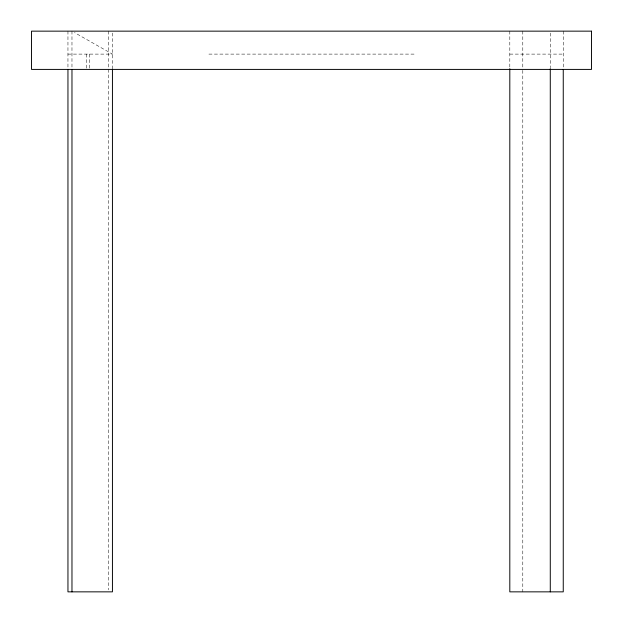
<?xml version="1.0" encoding="UTF-8"?>
<svg xmlns="http://www.w3.org/2000/svg" width="623" height="623" viewBox="0 0 623 623"><rect width="100%" height="100%" fill="white"/><g stroke="black" fill="none" stroke-linecap="round" stroke-linejoin="round"><path stroke-width="0.47" stroke-dasharray="3.12 2.34" d="M67.954 54.108L112.436 54.108L74.503 32.583M208.907 54.108L414.093 54.108M509.809 54.108L563.254 54.108M563.254 31.15L563.254 68.452M550.28 33.066L550.28 67.72M522.79 31.15L522.79 68.452M522.79 70.383L522.79 591.85M509.809 31.15L509.809 67.72M112.436 33.066L112.436 69.41M108.418 31.15L108.418 589.903M89.315 54.108L89.315 69.41M86.34 54.108L86.34 68.452M71.972 31.15L71.972 69.41M67.954 31.15L67.954 68.452"/><path stroke-width="0.93" d="M563.254 69.41L563.254 591.85L509.809 591.85L509.809 68.694M550.28 68.694L550.28 591.85M112.436 69.41L112.436 591.85L67.954 591.85L67.954 69.41M71.972 69.41L71.972 591.85M591.492 31.15L31.508 31.15L31.508 69.41L591.492 69.41L591.492 31.15"/></g></svg>
